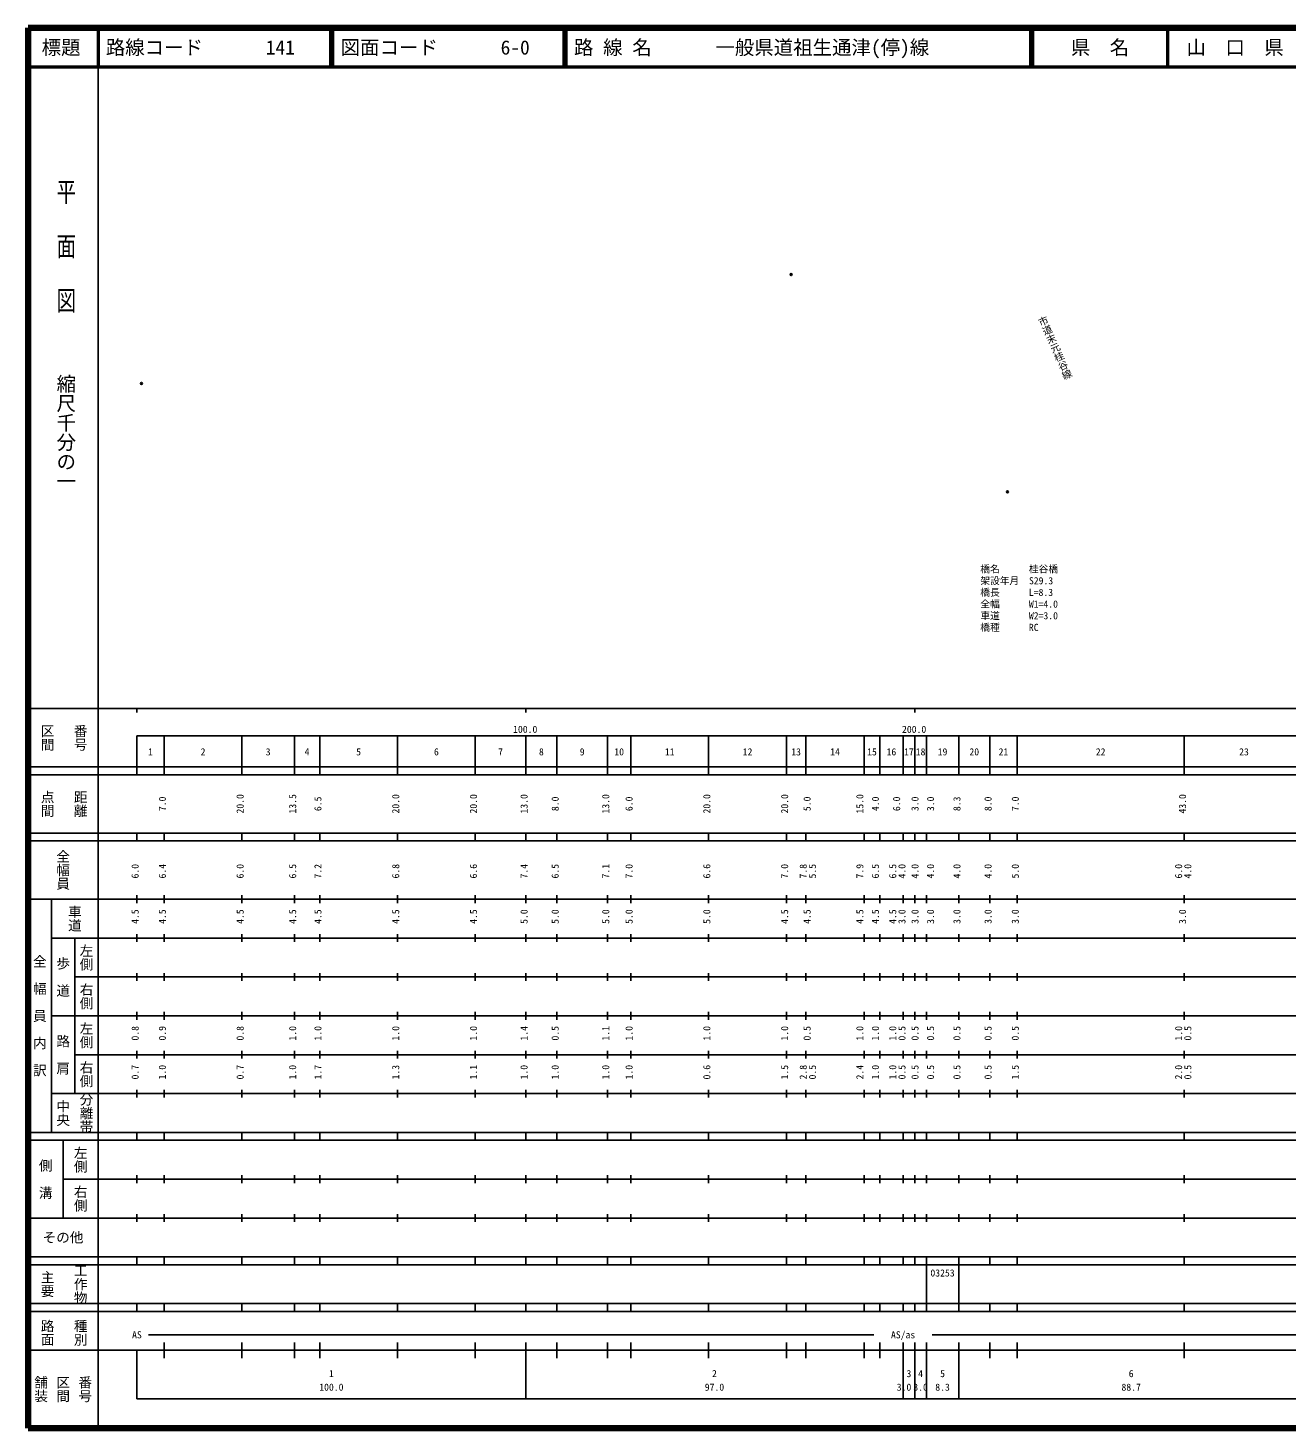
# Model space of a CAD drawing. Units: millimetres on the paper. Extents: x 40 to 680, y 20 to 380.
# Drawn here: x 40 to 363.7, y 20 to 380 of the extents above; entities that cross this region are included whole.
import ezdxf
from ezdxf.enums import TextEntityAlignment as Align

# ---------------------------------------------------------------- set-up
doc = ezdxf.new("R2010")
doc.units = ezdxf.units.MM
doc.header["$PDMODE"] = 32
doc.header["$PDSIZE"] = 0.5
for name, color, linetype in [('M-BMK-HTXT', 7, 'Continuous'), ('M-OTRS', 6, 'Continuous'), ('M-STR-HTXT', 7, 'Continuous'), ('M-TTL-TXT', 7, 'Continuous')]:
    doc.layers.add(name, color=color, linetype=linetype)
for name, color, linetype, lineweight in [('M-TTL', 2, 'Continuous', 140), ('M-TTL-BAND', 7, 'Continuous', 25), ('M-TTL-LINE', 7, 'Continuous', 50)]:
    doc.layers.add(name, color=color, linetype=linetype, lineweight=lineweight)
doc.styles.add('@ＭＳ ゴシック', font='')
doc.styles.add('ＭＳ ゴシック', font='')
doc.styles.get('@ＭＳ ゴシック').set_extended_font_data('@MS Gothic')
doc.styles.get('ＭＳ ゴシック').set_extended_font_data('MS Gothic')

msp = doc.modelspace()

# ---------------------------------------------------------------- linework, layer by layer
at = {"layer": 'M-OTRS'}
for p in [(236.217, 316.603), (69.169, 288.593), (291.816, 260.716)]:
    msp.add_point(p, dxfattribs=at)
at = {"layer": 'M-TTL'}
for p, q in [((40, 380), (40, 20)), ((680, 380), (40, 380)), ((40, 20), (680, 20))]:
    msp.add_line(p, q, dxfattribs=at)
at = {"layer": 'M-TTL-BAND'}
for p, q in [((58, 370), (58, 20)), ((40, 205), (579, 205)), ((68, 205), (68, 204)), ((168, 205), (168, 204)), ((268, 205), (268, 204)), ((68, 198), (579, 198)), ((68, 198), (68, 188)), ((75, 188), (75, 198)), ((95, 188), (95, 198)), ((108.5, 188), (108.5, 198)), ((115, 188), (115, 198)), ((135, 188), (135, 198)), ((155, 188), (155, 198)), ((168, 188), (168, 198)), ((176, 188), (176, 198)), ((189, 188), (189, 198)), ((195, 188), (195, 198)), ((215, 188), (215, 198)), ((235, 188), (235, 198)), ((240, 188), (240, 198)), ((255, 188), (255, 198)), ((259, 188), (259, 198)), ((265, 188), (265, 198)), ((268, 188), (268, 198)), ((271, 188), (271, 198)), ((279.3, 188), (279.3, 198)), ((287.3, 188), (287.3, 198)), ((294.3, 188), (294.3, 198)), ((337.3, 188), (337.3, 198)), ((40, 190), (579, 190)), ((40, 188), (579, 188)), ((40, 173), (579, 173)), ((68, 171), (68, 173)), ((75, 171), (75, 173)), ((95, 171), (95, 173)), ((108.5, 171), (108.5, 173)), ((115, 171), (115, 173)), ((135, 171), (135, 173)), ((155, 171), (155, 173)), ((168, 171), (168, 173)), ((176, 171), (176, 173)), ((189, 171), (189, 173)), ((195, 171), (195, 173)), ((215, 171), (215, 173)), ((235, 171), (235, 173)), ((240, 171), (240, 173)), ((255, 171), (255, 173)), ((259, 171), (259, 173)), ((265, 171), (265, 173)), ((268, 171), (268, 173)), ((271, 171), (271, 173)), ((279.3, 171), (279.3, 173)), ((287.3, 171), (287.3, 173)), ((294.3, 171), (294.3, 173)), ((337.3, 171), (337.3, 173)), ((40, 171), (579, 171)), ((40, 156), (579, 156)), ((46, 96), (46, 156)), ((68, 155), (68, 157)), ((75, 155), (75, 157)), ((95, 155), (95, 157)), ((108.5, 155), (108.5, 157)), ((115, 155), (115, 157)), ((135, 155), (135, 157)), ((155, 155), (155, 157)), ((168, 155), (168, 157)), ((176, 155), (176, 157)), ((189, 155), (189, 157)), ((195, 155), (195, 157)), ((215, 155), (215, 157)), ((235, 155), (235, 157)), ((240, 155), (240, 157)), ((255, 155), (255, 157)), ((259, 155), (259, 157)), ((265, 155), (265, 157)), ((268, 155), (268, 157)), ((271, 155), (271, 157)), ((279.3, 155), (279.3, 157)), ((287.3, 155), (287.3, 157)), ((294.3, 155), (294.3, 157)), ((337.3, 155), (337.3, 157)), ((46, 146), (579, 146)), ((52, 146), (52, 106)), ((68, 145), (68, 147)), ((75, 145), (75, 147)), ((95, 145), (95, 147)), ((108.5, 145), (108.5, 147)), ((115, 145), (115, 147)), ((135, 145), (135, 147)), ((155, 145), (155, 147)), ((168, 145), (168, 147)), ((176, 145), (176, 147)), ((189, 145), (189, 147)), ((195, 145), (195, 147)), ((215, 145), (215, 147)), ((235, 145), (235, 147)), ((240, 145), (240, 147)), ((255, 145), (255, 147)), ((259, 145), (259, 147)), ((265, 145), (265, 147)), ((268, 145), (268, 147)), ((271, 145), (271, 147)), ((279.3, 145), (279.3, 147)), ((287.3, 145), (287.3, 147)), ((294.3, 145), (294.3, 147)), ((337.3, 145), (337.3, 147)), ((68, 135), (68, 137)), ((75, 135), (75, 137)), ((95, 135), (95, 137)), ((108.5, 135), (108.5, 137)), ((115, 135), (115, 137)), ((135, 135), (135, 137)), ((155, 135), (155, 137)), ((168, 135), (168, 137)), ((176, 135), (176, 137)), ((189, 135), (189, 137)), ((195, 135), (195, 137)), ((215, 135), (215, 137)), ((235, 135), (235, 137)), ((240, 135), (240, 137)), ((255, 135), (255, 137)), ((259, 135), (259, 137)), ((265, 135), (265, 137)), ((268, 135), (268, 137)), ((271, 135), (271, 137)), ((279.3, 135), (279.3, 137)), ((287.3, 135), (287.3, 137)), ((294.3, 135), (294.3, 137)), ((337.3, 135), (337.3, 137)), ((52, 136), (579, 136)), ((46, 126), (579, 126)), ((68, 125), (68, 127)), ((75, 125), (75, 127)), ((95, 125), (95, 127)), ((108.5, 125), (108.5, 127)), ((115, 125), (115, 127)), ((135, 125), (135, 127)), ((155, 125), (155, 127)), ((168, 125), (168, 127)), ((176, 125), (176, 127)), ((189, 125), (189, 127)), ((195, 125), (195, 127)), ((215, 125), (215, 127)), ((235, 125), (235, 127)), ((240, 125), (240, 127)), ((255, 125), (255, 127)), ((259, 125), (259, 127)), ((265, 125), (265, 127)), ((268, 125), (268, 127)), ((271, 125), (271, 127)), ((279.3, 125), (279.3, 127)), ((287.3, 125), (287.3, 127)), ((294.3, 125), (294.3, 127)), ((337.3, 125), (337.3, 127)), ((52, 116), (579, 116)), ((68, 115), (68, 117)), ((75, 115), (75, 117)), ((95, 115), (95, 117)), ((108.5, 115), (108.5, 117)), ((115, 115), (115, 117)), ((135, 115), (135, 117)), ((155, 115), (155, 117)), ((168, 115), (168, 117)), ((176, 115), (176, 117)), ((189, 115), (189, 117)), ((195, 115), (195, 117)), ((215, 115), (215, 117)), ((235, 115), (235, 117)), ((240, 115), (240, 117)), ((255, 115), (255, 117)), ((259, 115), (259, 117)), ((265, 115), (265, 117)), ((268, 115), (268, 117)), ((271, 115), (271, 117)), ((279.3, 115), (279.3, 117)), ((287.3, 115), (287.3, 117)), ((294.3, 115), (294.3, 117)), ((337.3, 115), (337.3, 117)), ((46, 106), (579, 106)), ((68, 105), (68, 107)), ((75, 105), (75, 107)), ((95, 105), (95, 107)), ((108.5, 105), (108.5, 107)), ((115, 105), (115, 107)), ((135, 105), (135, 107)), ((155, 105), (155, 107)), ((168, 105), (168, 107)), ((176, 105), (176, 107)), ((189, 105), (189, 107)), ((195, 105), (195, 107)), ((215, 105), (215, 107)), ((235, 105), (235, 107)), ((240, 105), (240, 107)), ((255, 105), (255, 107)), ((259, 105), (259, 107)), ((265, 105), (265, 107)), ((268, 105), (268, 107)), ((271, 105), (271, 107)), ((279.3, 105), (279.3, 107)), ((287.3, 105), (287.3, 107)), ((294.3, 105), (294.3, 107)), ((337.3, 105), (337.3, 107)), ((40, 96), (579, 96)), ((40, 94), (579, 94)), ((49, 94), (49, 74)), ((68, 94), (68, 96)), ((75, 94), (75, 96)), ((95, 94), (95, 96)), ((108.5, 94), (108.5, 96)), ((115, 94), (115, 96)), ((135, 94), (135, 96)), ((155, 94), (155, 96)), ((168, 94), (168, 96)), ((176, 94), (176, 96)), ((189, 94), (189, 96)), ((195, 94), (195, 96)), ((215, 94), (215, 96)), ((235, 94), (235, 96)), ((240, 94), (240, 96)), ((255, 94), (255, 96)), ((259, 94), (259, 96)), ((265, 94), (265, 96)), ((268, 94), (268, 96)), ((271, 94), (271, 96)), ((279.3, 94), (279.3, 96)), ((287.3, 94), (287.3, 96)), ((294.3, 94), (294.3, 96)), ((337.3, 94), (337.3, 96)), ((49, 84), (579, 84)), ((68, 83), (68, 85)), ((75, 83), (75, 85)), ((95, 83), (95, 85)), ((108.5, 83), (108.5, 85)), ((115, 83), (115, 85)), ((135, 83), (135, 85)), ((155, 83), (155, 85)), ((168, 83), (168, 85)), ((176, 83), (176, 85)), ((189, 83), (189, 85)), ((195, 83), (195, 85)), ((215, 83), (215, 85)), ((235, 83), (235, 85)), ((240, 83), (240, 85)), ((255, 83), (255, 85)), ((259, 83), (259, 85)), ((265, 83), (265, 85)), ((268, 83), (268, 85)), ((271, 83), (271, 85)), ((279.3, 83), (279.3, 85)), ((287.3, 83), (287.3, 85)), ((294.3, 83), (294.3, 85)), ((337.3, 83), (337.3, 85)), ((40, 74), (579, 74)), ((68, 73), (68, 75)), ((75, 73), (75, 75)), ((95, 73), (95, 75)), ((108.5, 73), (108.5, 75)), ((115, 73), (115, 75)), ((135, 73), (135, 75)), ((155, 73), (155, 75)), ((168, 73), (168, 75)), ((176, 73), (176, 75)), ((189, 73), (189, 75)), ((195, 73), (195, 75)), ((215, 73), (215, 75)), ((235, 73), (235, 75)), ((240, 73), (240, 75)), ((255, 73), (255, 75)), ((259, 73), (259, 75)), ((265, 73), (265, 75)), ((268, 73), (268, 75)), ((271, 73), (271, 75)), ((279.3, 73), (279.3, 75)), ((287.3, 73), (287.3, 75)), ((294.3, 73), (294.3, 75)), ((337.3, 73), (337.3, 75)), ((40, 64), (579, 64)), ((40, 62), (579, 62)), ((68, 62), (68, 64)), ((75, 62), (75, 64)), ((95, 62), (95, 64)), ((108.5, 62), (108.5, 64)), ((115, 62), (115, 64)), ((135, 62), (135, 64)), ((155, 62), (155, 64)), ((168, 62), (168, 64)), ((176, 62), (176, 64)), ((189, 62), (189, 64)), ((195, 62), (195, 64)), ((215, 62), (215, 64)), ((235, 62), (235, 64)), ((240, 62), (240, 64)), ((255, 62), (255, 64)), ((259, 62), (259, 64)), ((265, 62), (265, 64)), ((268, 62), (268, 64)), ((271, 62), (271, 64)), ((271, 52), (271, 62)), ((279.3, 62), (279.3, 64)), ((279.3, 52), (279.3, 62)), ((287.3, 62), (287.3, 64)), ((294.3, 62), (294.3, 64)), ((337.3, 62), (337.3, 64)), ((40, 52), (579, 52)), ((68, 50), (68, 52)), ((75, 50), (75, 52)), ((95, 50), (95, 52)), ((108.5, 50), (108.5, 52)), ((115, 50), (115, 52)), ((135, 50), (135, 52)), ((155, 50), (155, 52)), ((168, 50), (168, 52)), ((176, 50), (176, 52)), ((189, 50), (189, 52)), ((195, 50), (195, 52)), ((215, 50), (215, 52)), ((235, 50), (235, 52)), ((240, 50), (240, 52)), ((255, 50), (255, 52)), ((259, 50), (259, 52)), ((265, 50), (265, 52)), ((268, 50), (268, 52)), ((271, 50), (271, 52)), ((279.3, 50), (279.3, 52)), ((287.3, 50), (287.3, 52)), ((294.3, 50), (294.3, 52)), ((337.3, 50), (337.3, 52)), ((40, 50), (579, 50)), ((71, 44), (257.5, 44)), ((272.5, 44), (565, 44)), ((40, 40), (579, 40)), ((68, 40), (68, 27.5)), ((75, 38), (75, 42)), ((95, 38), (95, 42)), ((108.5, 38), (108.5, 42)), ((115, 38), (115, 42)), ((135, 38), (135, 42)), ((155, 38), (155, 42)), ((168, 27.5), (168, 42)), ((176, 38), (176, 42)), ((189, 38), (189, 42)), ((195, 38), (195, 42)), ((215, 38), (215, 42)), ((235, 38), (235, 42)), ((240, 38), (240, 42)), ((255, 38), (255, 42)), ((259, 38), (259, 42)), ((265, 27.5), (265, 42)), ((268, 27.5), (268, 42)), ((271, 27.5), (271, 42)), ((279.3, 27.5), (279.3, 42)), ((287.3, 38), (287.3, 42)), ((294.3, 38), (294.3, 42)), ((337.3, 38), (337.3, 42)), ((68, 27.5), (579, 27.5))]:
    msp.add_line(p, q, dxfattribs=at)
at = {"layer": 'M-TTL-LINE'}
for p, q in [((58, 380), (58, 370)), ((117.75, 380), (117.75, 370)), ((118.25, 380), (118.25, 370)), ((177.75, 380), (177.75, 370)), ((178.25, 380), (178.25, 370)), ((297.75, 380), (297.75, 370)), ((298.25, 380), (298.25, 370)), ((333, 380), (333, 370)), ((40, 370), (680, 370))]:
    msp.add_line(p, q, dxfattribs=at)

# ---------------------------------------------------------------- texts
at = {"layer": 'M-BMK-HTXT', "style": '@ＭＳ ゴシック'}
msp.add_text('市道末元桂谷線', height=1.833, rotation=293.782, dxfattribs=at).set_placement((306.237, 289.159), align=Align.BOTTOM_RIGHT)
at = {"layer": 'M-STR-HTXT', "style": 'ＭＳ ゴシック'}
for s, p in [('橋名\u3000\u3000\u3000桂谷橋', (284.86, 239.412)), ('架設年月\u3000S29.3', (284.86, 236.412)), ('橋長      L=8.3', (284.86, 233.412)), ('全幅      W1=4.0', (284.86, 230.412)), ('橋種      RC', (284.86, 224.412)), ('車道      W2=3.0', (284.86, 227.412))]:
    msp.add_text(s, height=1.833, dxfattribs=at).set_placement(p, align=Align.BOTTOM_LEFT)
at = {"layer": 'M-TTL-BAND', "style": '@ＭＳ ゴシック', "width": 1.4}
msp.add_text('平  面  図', height=3.666, rotation=270, dxfattribs=at).set_placement((49.777, 306.475), align=Align.MIDDLE_RIGHT)
at = {"layer": 'M-TTL-BAND', "style": '@ＭＳ ゴシック'}
msp.add_text('縮尺千分の一', height=3.666, rotation=270, dxfattribs=at).set_placement((49.777, 261.03), align=Align.MIDDLE_RIGHT)
for s, p in [('区間', (45, 197.5)), ('番号', (53.5, 197.5)), ('点間', (45, 180.5)), ('距離', (53.5, 180.5)), ('全幅員', (49, 163.5)), ('車道', (52, 151)), ('左側', (55, 141)), ('全\u3000幅\u3000員\u3000内\u3000訳', (43, 126)), ('歩\u3000道', (49, 136)), ('右側', (55, 131)), ('左側', (55, 121)), ('路\u3000肩', (49, 116)), ('右側', (55, 111)), ('分離帯', (55, 101)), ('中央', (49, 101)), ('左側', (53.5, 89)), ('側\u3000溝', (44.5, 84)), ('右側', (53.5, 79)), ('工作物', (53.5, 57)), ('主要', (45, 57)), ('路面', (45, 44.5)), ('種別', (53.5, 44.5)), ('舗装', (43.333, 30)), ('区間', (49, 30)), ('番号', (54.667, 30))]:
    msp.add_text(s, height=2.566, rotation=270, dxfattribs=at).set_placement(p, align=Align.MIDDLE_CENTER)
at = {"layer": 'M-TTL-BAND', "style": 'ＭＳ ゴシック'}
for s, p in [('100.0', (167.844, 198.195)), ('200.0', (267.844, 198.195)), ('1', (71.5, 192.405)), ('2', (85, 192.405)), ('3', (101.75, 192.405)), ('4', (111.75, 192.405)), ('5', (125, 192.405)), ('6', (145, 192.405)), ('7', (161.5, 192.405)), ('8', (172, 192.405)), ('9', (182.5, 192.405)), ('10', (192, 192.405)), ('11', (205, 192.405)), ('12', (225, 192.405)), ('13', (237.5, 192.405)), ('14', (247.5, 192.405)), ('15', (257, 192.405)), ('16', (262, 192.405)), ('17', (266.5, 192.405)), ('18', (269.5, 192.405)), ('19', (275.15, 192.405)), ('20', (283.3, 192.405)), ('21', (290.8, 192.405)), ('22', (315.8, 192.405)), ('23', (352.65, 192.405)), ('AS', (68, 42.5)), ('AS/as', (265, 42.5)), ('1', (118, 32.523)), ('2', (216.5, 32.523)), ('3', (266.5, 32.523)), ('4', (269.5, 32.523)), ('5', (275.15, 32.523)), ('6', (323.65, 32.523)), ('100.0', (118, 29.033)), ('97.0', (216.5, 29.033)), ('3.0', (265.242, 29.033)), ('3.0', (269.5, 29.033)), ('8.3', (275.15, 29.033)), ('88.7', (323.65, 29.033))]:
    msp.add_text(s, height=1.833, dxfattribs=at).set_placement(p, align=Align.BOTTOM_CENTER)
for s, p in [('7.0', (76, 180.5)), ('20.0', (96, 180.5)), ('13.5', (109.5, 180.5)), ('6.5', (116, 180.5)), ('20.0', (136, 180.5)), ('20.0', (156, 180.5)), ('13.0', (169, 180.5)), ('8.0', (177, 180.5)), ('13.0', (190, 180.5)), ('6.0', (196, 180.5)), ('20.0', (216, 180.5)), ('20.0', (236, 180.5)), ('5.0', (241.775, 180.5)), ('15.0', (255.345, 180.5)), ('4.0', (259.345, 180.5)), ('6.0', (264.794, 180.5)), ('3.0', (269.517, 180.5)), ('3.0', (273.516, 180.5)), ('8.3', (280.3, 180.5)), ('8.0', (288.3, 180.5)), ('7.0', (295.3, 180.5)), ('43.0', (338.3, 180.5)), ('6.0', (69, 163.174)), ('6.4', (76, 163.174)), ('6.0', (96, 163.174)), ('6.5', (109.5, 163.174)), ('7.2', (116, 163.174)), ('6.8', (136, 163.174)), ('6.6', (156, 163.174)), ('7.4', (169, 163.174)), ('6.5', (177, 163.174)), ('7.1', (190, 163.174)), ('7.0', (196, 163.174)), ('6.6', (216, 163.174)), ('7.0', (236, 163.174)), ('7.8', (240.775, 163.174)), ('5.5', (243.145, 163.174)), ('7.9', (255.345, 163.174)), ('6.5', (259.345, 163.174)), ('6.5', (263.794, 163.174)), ('4.0', (266.164, 163.174)), ('4.0', (269.517, 163.174)), ('4.0', (273.516, 163.174)), ('4.0', (280.3, 163.174)), ('4.0', (288.3, 163.174)), ('5.0', (295.3, 163.174)), ('6.0', (337.3, 163.174)), ('4.0', (339.67, 163.174)), ('4.5', (69, 151.5)), ('4.5', (76, 151.5)), ('4.5', (96, 151.5)), ('4.5', (109.5, 151.5)), ('4.5', (116, 151.5)), ('4.5', (136, 151.5)), ('4.5', (156, 151.5)), ('5.0', (169, 151.5)), ('5.0', (177, 151.5)), ('5.0', (190, 151.5)), ('5.0', (196, 151.5)), ('5.0', (216, 151.5)), ('4.5', (236, 151.5)), ('4.5', (241.775, 151.5)), ('4.5', (255.345, 151.5)), ('4.5', (259.345, 151.5)), ('4.5', (263.794, 151.5)), ('3.0', (266.164, 151.5)), ('3.0', (269.517, 151.5)), ('3.0', (273.516, 151.5)), ('3.0', (280.3, 151.5)), ('3.0', (288.3, 151.5)), ('3.0', (295.3, 151.5)), ('3.0', (338.3, 151.5)), ('0.8', (69, 121.5)), ('0.9', (76, 121.5)), ('0.8', (96, 121.5)), ('1.0', (109.5, 121.5)), ('1.0', (116, 121.5)), ('1.0', (136, 121.5)), ('1.0', (156, 121.5)), ('1.4', (169, 121.5)), ('0.5', (177, 121.5)), ('1.1', (190, 121.5)), ('1.0', (196, 121.5)), ('1.0', (216, 121.5)), ('1.0', (236, 121.5)), ('0.5', (241.775, 121.5)), ('1.0', (255.345, 121.5)), ('1.0', (259.345, 121.5)), ('1.0', (263.794, 121.5)), ('0.5', (266.164, 121.5)), ('0.5', (269.517, 121.5)), ('0.5', (273.516, 121.5)), ('0.5', (280.3, 121.5)), ('0.5', (288.3, 121.5)), ('0.5', (295.3, 121.5)), ('1.0', (337.3, 121.5)), ('0.5', (339.67, 121.5)), ('0.7', (69, 111.5)), ('1.0', (76, 111.5)), ('0.7', (96, 111.5)), ('1.0', (109.5, 111.5)), ('1.7', (116, 111.5)), ('1.3', (136, 111.5)), ('1.1', (156, 111.5)), ('1.0', (169, 111.5)), ('1.0', (177, 111.5)), ('1.0', (190, 111.5)), ('1.0', (196, 111.5)), ('0.6', (216, 111.5)), ('1.5', (236, 111.5)), ('2.8', (240.775, 111.5)), ('0.5', (243.145, 111.5)), ('2.4', (255.345, 111.5)), ('1.0', (259.345, 111.5)), ('1.0', (263.794, 111.5)), ('0.5', (266.164, 111.5)), ('0.5', (269.517, 111.5)), ('0.5', (273.516, 111.5)), ('0.5', (280.3, 111.5)), ('0.5', (288.3, 111.5)), ('1.5', (295.3, 111.5)), ('2.0', (337.3, 111.5)), ('0.5', (339.67, 111.5))]:
    msp.add_text(s, height=1.833, rotation=90, dxfattribs=at).set_placement(p, align=Align.BOTTOM_CENTER)
msp.add_text('その他', height=2.566, dxfattribs=at).set_placement((49, 69), align=Align.MIDDLE_CENTER)
msp.add_text('03253', height=1.833, dxfattribs=at).set_placement((272.025, 58.405), align=Align.BOTTOM_LEFT)
at = {"layer": 'M-TTL-TXT', "style": 'ＭＳ ゴシック'}
for s, p in [('標題', (48.5, 375)), ('県\u3000名', (315.625, 375)), ('山\u3000口\u3000県', (350.375, 375))]:
    msp.add_text(s, height=3.666, dxfattribs=at).set_placement(p, align=Align.MIDDLE_CENTER)
for s, p in [('路線コード', (60, 375)), ('141', (101.142, 375)), ('図面コード', (120.38, 375)), ('6-0', (161.521, 375)), ('路 線 名', (180.38, 375)), ('一般県道祖生通津(停)線', (216.734, 375))]:
    msp.add_text(s, height=3.666, dxfattribs=at).set_placement(p, align=Align.MIDDLE_LEFT)

doc.saveas('drawing.dxf')
